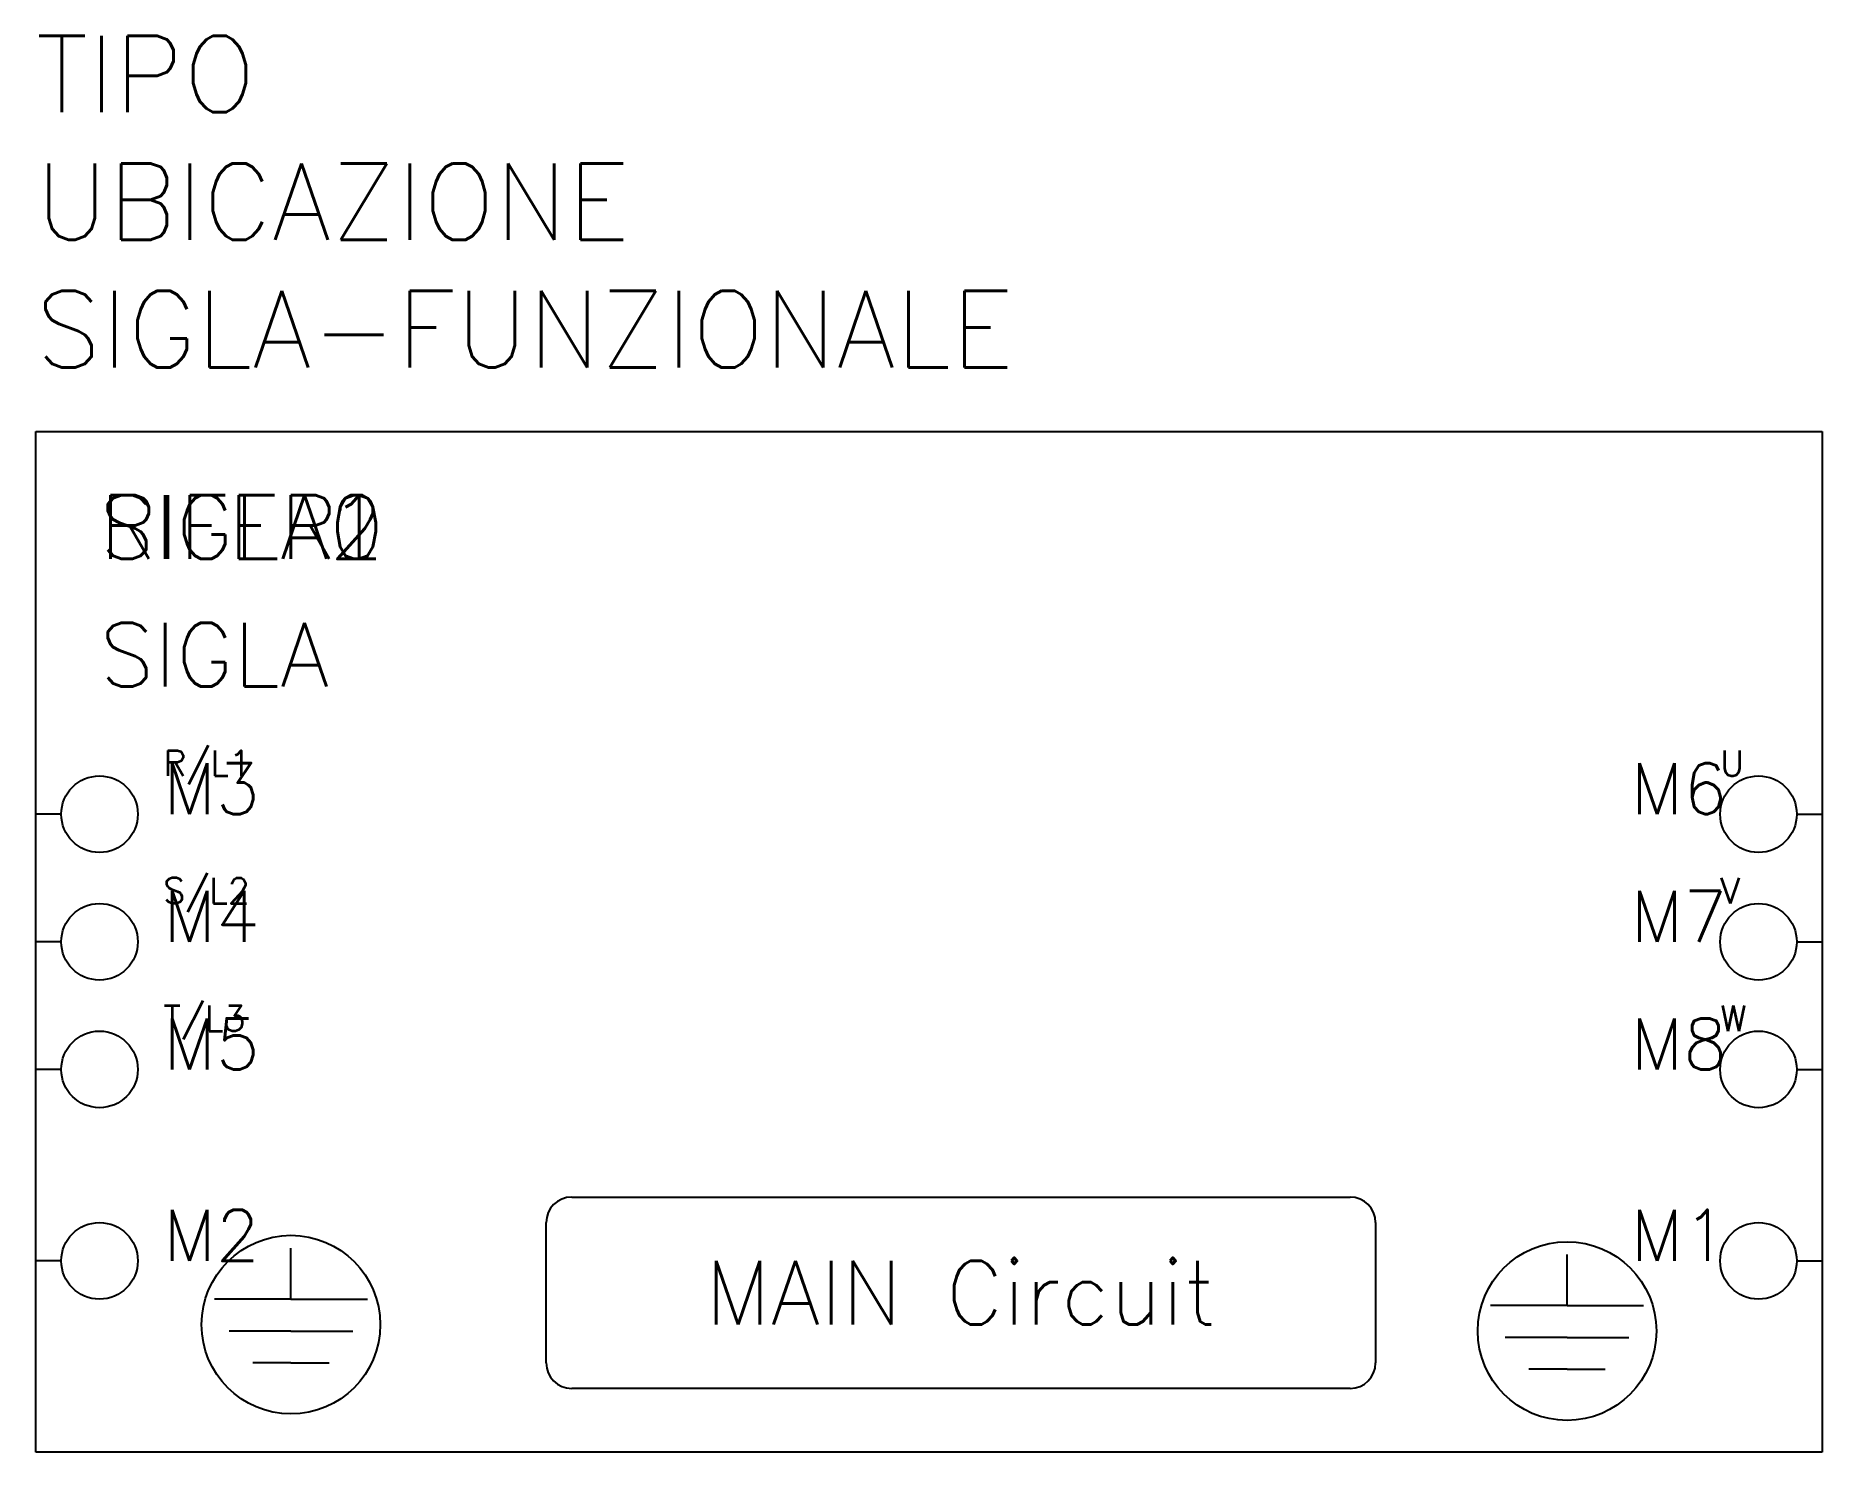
# Model space of a CAD drawing. Extents: x 0 to 70, y 0 to 55.5.
import ezdxf

# ---------------------------------------------------------------- set-up
doc = ezdxf.new("R2010")
doc.units = 0
doc.header["$LTSCALE"] = 4
doc.linetypes.add('CONTINUA', pattern=[0])
doc.layers.get('0').update_dxf_attribs({"linetype": 'CONTINUOUS'})
doc.styles.get("Standard").update_dxf_attribs({"font": 'romans.shx'})

msp = doc.modelspace()

# ---------------------------------------------------------------- linework, layer by layer
for p, q in [((0, 40), (70, 40)), ((0, 0), (0, 40)), ((70, 40), (70, 0)), ((1, 25), (0, 25)), ((69, 25), (70, 25)), ((1, 20), (0, 20)), ((69, 20), (70, 20)), ((1, 15), (0, 15)), ((69, 15), (70, 15)), ((1, 7.5), (0, 7.5)), ((69, 7.5), (70, 7.5)), ((70, 0), (0, 0))]:
    msp.add_line(p, q)
at = {"linetype": 'CONTINUA'}
for p, q in [((21, 10), (51.5, 10)), ((21, 10), (51.5, 10)), ((20, 3.5), (20, 9)), ((52.5, 9), (52.5, 3.5)), ((10, 6), (10, 8)), ((60, 5.75), (60, 7.75)), ((10, 6), (7, 6)), ((10, 6), (13, 6)), ((60, 5.75), (57, 5.75)), ((60, 5.75), (63, 5.75)), ((10, 4.75), (7.578, 4.75)), ((10, 4.75), (12.422, 4.75)), ((60, 4.5), (57.578, 4.5)), ((60, 4.5), (62.422, 4.5)), ((10, 3.5), (8.509, 3.5)), ((10, 3.5), (11.491, 3.5)), ((60, 3.25), (58.509, 3.25)), ((60, 3.25), (61.491, 3.25)), ((51.5, 2.5), (21, 2.5))]:
    msp.add_line(p, q, dxfattribs=at)
for centre, radius in [((2.5, 25), 1.5), ((67.5, 25), 1.5), ((2.5, 20), 1.5), ((67.5, 20), 1.5), ((2.5, 15), 1.5), ((67.5, 15), 1.5), ((2.5, 7.5), 1.5), ((10, 5), 3.5), ((67.5, 7.5), 1.5), ((60, 4.75), 3.5)]:
    msp.add_circle(centre, radius, dxfattribs=at)
for centre, start, end in [((21, 9), 90, 180), ((51.5, 9), 0, 90), ((21, 3.5), 180, 270), ((51.5, 3.5), 270, 0)]:
    msp.add_arc(centre, 1, start, end, dxfattribs=at)

# ---------------------------------------------------------------- texts
for s, width, heights, insert, char_height, attachment_point in [('R/L1', 5, [0], (5, 27.5), 1, 1), ('U', 5, [0], (66, 27.5), 1, 1), ('S/L2', 5, [0], (5, 22.5), 1, 1), ('V', 5, [0], (66, 22.5), 1, 1), ('T/L3', 5, [0], (5, 17.5), 1, 1), ('W', 5, [0], (66, 17.5), 1, 1), ('MAIN Circuit', 32.5, [10], (36.25, 6.25), 2.5, 5)]:
    msp.add_mtext_dynamic_manual_height_columns(s, width=width, gutter_width=1, heights=heights, dxfattribs=dict(at, insert=insert, char_height=char_height, attachment_point=attachment_point))
at = {"color": 3}
for tag, p, s, height, flags in [('TIPO', (0, 52.5), '', 3, 9), ('UBICAZIONE', (0, 47.5), '', 3, 8), ('SIGLA-FUNZIONALE', (0, 42.5), '', 3, 9), ('SIGLA0', (2.5, 35), '', 2.5, 9), ('SIGLA1', (2.5, 35), '', 2.5, 9), ('SIGLA2', (2.5, 35), '', 2.5, 9), ('RIFER', (2.5, 35), 'RIFER ?', 2.5, 8), ('SIGLA', (2.5, 30), 'SIGLA ?', 2.5, 8)]:
    msp.add_attdef(tag, p, s, height=height, dxfattribs=dict(at, flags=flags))
at = {"color": 4, "flags": 8}
for tag, p in [('M3', (5, 25)), ('M6', (62.5, 25)), ('M4', (5, 20)), ('M7', (62.5, 20)), ('M5', (5, 15)), ('M8', (62.5, 15)), ('M2', (5, 7.5)), ('M1', (62.5, 7.5))]:
    msp.add_attdef(tag, p, '', height=2, dxfattribs=at)
for tag, p, s, height, flags in [('F1', (0, 25), '', 0.00001, 9), ('F5', (70, 25), '', 0.00001, 9), ('F2', (0, 20), '', 0.00001, 9), ('F6', (70, 20), '', 0.00001, 9), ('F3', (0, 15), '', 0.00001, 9), ('F7', (70, 15), '', 0.00001, 9), ('F4', (0, 7.5), '', 0.00001, 9), ('F8', (70, 7.5), '', 0.00001, 9), ('TIPOSIG', (0, 0), '3', 0.00000001, 9), ('POSIZIONE', (0, 0), '', 0.00000001, 9), ('P-TABELLA', (0, 0), '', 0.00000001, 9), ('T-TABELLA', (0, 0), '', 0.00000001, 9), ('H-TABELLA', (0, 0), '', 0.00000001, 9), ('CODICE', (0, 0), '1xNNN', 0.00000001, 9), ('NOTE1', (0, 0), '', 0.00000001, 9), ('NOTE2', (0, 0), '', 0.00000001, 9), ('DEN1', (0, 0), '', 0.00000001, 8), ('DEN1-A', (0, 0), '', 0.00000001, 8), ('DEN1-TRAD-ID', (0, 0), '', 0.00000001, 8)]:
    msp.add_attdef(tag, p, s, height=height, dxfattribs=dict(flags=flags))
at = {"linetype": 'CONTINUA', "flags": 9}
msp.add_attdef('F2', (0, 2.5), '', height=0.00001, dxfattribs=at)

doc.saveas('drawing.dxf')
